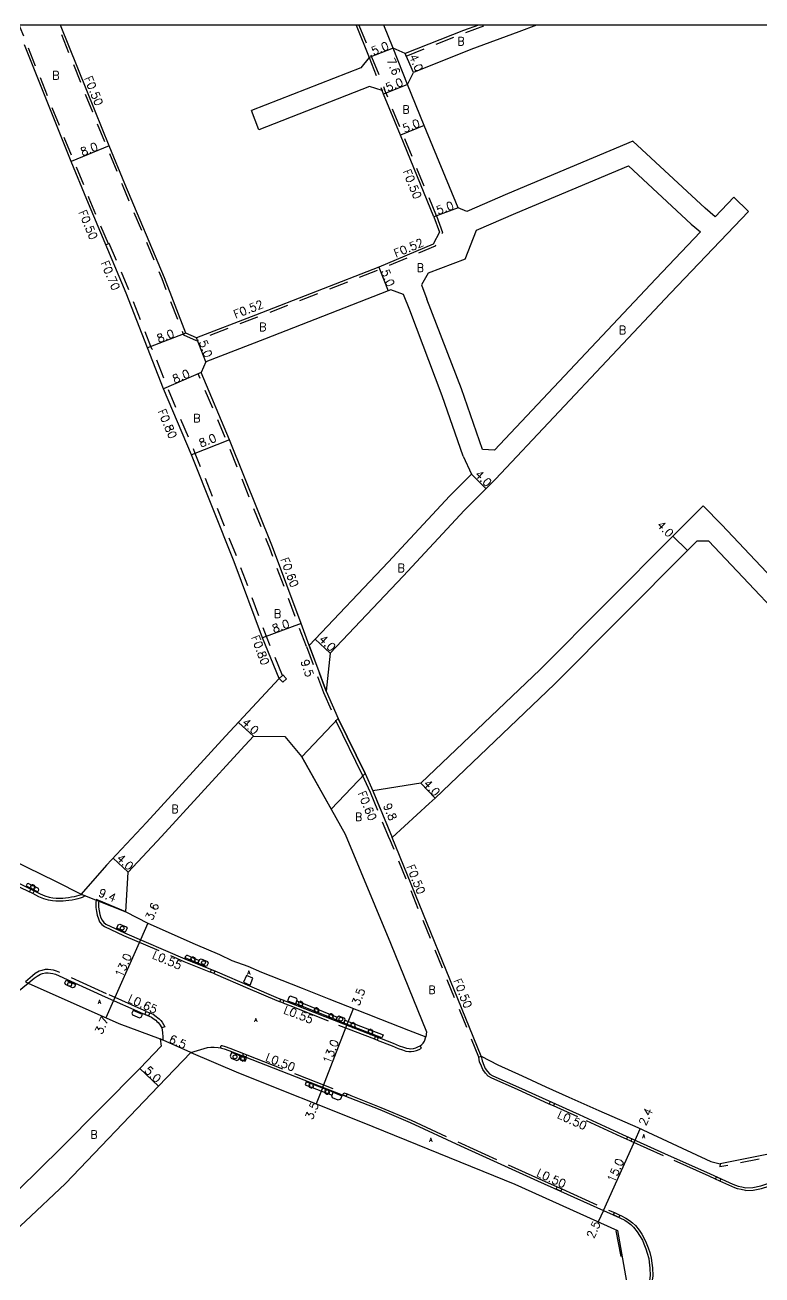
# Model space of a CAD drawing. Header units: metres. Extents: x -3200 to -2399, y -108600 to -108000.
# Drawn here: x -2662 to -2518.2, y -108243.9 to -108000 of the extents above; entities that cross this region are included whole.
import ezdxf

# ---------------------------------------------------------------- set-up
doc = ezdxf.new("R2010")
doc.units = ezdxf.units.M
doc.header["$LTSCALE"] = 2.5
doc.linetypes.add('22320', pattern=[2.5, 1.5, -1])
doc.linetypes.add('22330', pattern=[4, 3, -1])
doc.layers.get('0').update_dxf_attribs({"color": 150, "lineweight": 50})
for name, color, linetype in [('2101000', 7, 'Continuous'), ('2101001', 1, 'Continuous'), ('2213000', 3, 'Continuous'), ('2232000', 120, '22320'), ('2232001', 7, 'Continuous'), ('2233000', 120, '22330'), ('2235000', 4, 'Continuous'), ('2236000', 3, 'Continuous'), ('2236100', 3, 'Continuous'), ('2238000', 3, 'Continuous'), ('2239000', 3, 'Continuous'), ('6165200', 90, '61300'), ('9107000', 4, 'Continuous'), ('9201100', 215, 'Continuous'), ('9201500', 222, 'Continuous'), ('9202100', 82, 'Continuous'), ('9203500', 155, 'Continuous'), ('999', 7, 'Continuous')]:
    doc.layers.add(name, color=color, linetype=linetype)
doc.layers.add('9304120', color=1, linetype='Continuous', lineweight=30)
doc.styles.add('Dm_Anotation', font='txt.shx', dxfattribs={"bigfont": 'pscdm.shx'})
doc.linetypes.add('61300', pattern='A,2,-0.75,[1,dmdr.shx,S=0.15,R=0,X=0,Y=0],-0.75', length=3.5)

# ---------------------------------------------------------------- blocks, each defined once
blk = doc.blocks.new('223900')
at = {"linetype": 'Continuous'}
for centre, start, end in [((-0.57735, 0.333333), 30, 270), ((-0.57735, -0.333333), 90, 330), ((0, 0.666667), 330, 210), ((0.57735, 0.333333), 270, 150), ((0.57735, -0.333333), 210, 90), ((0, -0.666667), 150, 30)]:
    blk.add_arc(centre, 0.333333, start, end, dxfattribs=at)
blk = doc.blocks.new('223800')
at = {"color": 0, "linetype": 'Continuous'}
blk.add_circle((0, 0), 0.75, dxfattribs=at)

msp = doc.modelspace()

# ---------------------------------------------------------------- linework, layer by layer
at = {"layer": '2101000', "flags": 128}
for points in [[(-2593.01, -108047.25), (-2617.07, -108056.62), (-2628.56, -108061.06), (-2630.66, -108060.12), (-2634.83, -108049.36), (-2642.55, -108031.01), (-2645.59, -108023.58), (-2648.36, -108016.8), (-2655.08, -108000)], [(-2597.42, -108000), (-2594.87, -108006.37), (-2596.53, -108008.37), (-2617.87, -108016.71)], [(-2573.54, -108000), (-2576.46, -108001.08), (-2587.83, -108005.58), (-2590.23, -108004.51), (-2592.04, -108000)], [(-2562.21, -108000), (-2565.67, -108001.36), (-2575.03, -108004.81), (-2586.25, -108009.26)], [(-2612.44, -108127.53), (-2615.67, -108119.6), (-2621.19, -108104.76), (-2629.54, -108083.91), (-2635.01, -108071.01), (-2638.12, -108063.01), (-2642.26, -108052.35), (-2649.94, -108034.07), (-2652.99, -108026.61), (-2655.76, -108019.83), (-2662.14, -108003.9)], [(-2575.8, -108036.38), (-2577.55, -108035.7), (-2584.15, -108019.59), (-2587.43, -108011.58), (-2586.25, -108009.26)], [(-2582.25, -108037.42), (-2588.78, -108021.48), (-2592.06, -108013.47), (-2592.35, -108012.76), (-2594.83, -108012), (-2616.41, -108020.44)], [(-2523.77, -108033.63), (-2527.38, -108037.41), (-2529.33, -108035.77), (-2543.42, -108022.69), (-2567.89, -108032.96), (-2575.8, -108036.38)], [(-2576.18, -108045.71), (-2573.95, -108040.05), (-2566.29, -108036.73), (-2544.27, -108027.49), (-2532.05, -108038.84), (-2530.22, -108040.38), (-2538.96, -108049.51)], [(-2582.25, -108037.42), (-2581.15, -108040.45), (-2582.38, -108042.74), (-2593.01, -108047.25)], [(-2520.88, -108036.4), (-2536.11, -108052.31)], [(-2576.18, -108045.71), (-2583.37, -108048.46)], [(-2583.37, -108048.46), (-2584.66, -108050.71), (-2583.62, -108053.49)], [(-2570.45, -108082.98), (-2538.96, -108049.51)], [(-2590.64, -108051.69), (-2591.19, -108051.91), (-2615.3, -108061.3), (-2626.76, -108065.72)], [(-2602.49, -108122.6), (-2588.28, -108107.55), (-2576.27, -108094.69), (-2570.27, -108088.63), (-2536.11, -108052.31)], [(-2588.19, -108052.57), (-2590.64, -108051.69)], [(-2586.93, -108055.66), (-2588.19, -108052.57)], [(-2570.45, -108082.98), (-2572.75, -108082.82), (-2576.87, -108071.01), (-2583.62, -108053.49)], [(-2576.53, -108084.14), (-2580.63, -108072.4), (-2586.93, -108055.66)], [(-2626.76, -108065.72), (-2627.66, -108067.84)], [(-2606.57, -108121.1), (-2608.17, -108116.8), (-2613.73, -108101.87), (-2622.11, -108080.94), (-2627.66, -108067.84)], [(-2576.53, -108084.14), (-2574.94, -108087.66)], [(-2606.57, -108121.1), (-2591.2, -108104.81), (-2579.15, -108091.92), (-2574.94, -108087.66)], [(-2494.89, -108110.66), (-2503.35, -108119.47), (-2505.39, -108119.49), (-2526.06, -108097.53), (-2529.74, -108093.87), (-2533.73, -108097.87), (-2533.75, -108097.86), (-2535.63, -108099.74), (-2561.53, -108125.76), (-2584.79, -108147.96)], [(-2530.92, -108100.68), (-2532.79, -108102.56), (-2558.73, -108128.63), (-2582.03, -108150.86), (-2583.16, -108151.93), (-2590.43, -108158.56)], [(-2530.92, -108100.68), (-2528.66, -108100.66)], [(-2515.08, -108133.61), (-2507.37, -108125.94), (-2507.39, -108123.26), (-2507.44, -108123.2), (-2528.66, -108100.66)], [(-2407.19, -108101.7), (-2412.93, -108107.94), (-2415.74, -108111), (-2417.33, -108112.72), (-2423.1, -108119), (-2428.04, -108124.37), (-2432.16, -108128.85), (-2440.16, -108137.53), (-2442.23, -108140.06), (-2453.49, -108152.41), (-2457.11, -108156.38), (-2462.88, -108162.74), (-2483.2, -108185.32), (-2494.84, -108197.96), (-2502.93, -108206.93), (-2514.73, -108219.91), (-2526.39, -108222.24)], [(-2602.49, -108122.6), (-2603.27, -108130.01), (-2600.94, -108135.34)], [(-2612.44, -108127.53), (-2622.88, -108138.78), (-2638.34, -108155.62), (-2646.1, -108163.94), (-2651.07, -108169.61)], [(-2617.46, -108138.82), (-2619.94, -108141.49), (-2635.41, -108158.34), (-2641.92, -108165.32)], [(-2617.46, -108138.82), (-2611.32, -108138.83), (-2608.1, -108142.74)], [(-2595.68, -108146.09), (-2594.15, -108149.49)], [(-2584.79, -108147.96), (-2594.15, -108149.49)], [(-2602.31, -108153.04), (-2599.57, -108157.91)], [(-2599.57, -108157.91), (-2590.75, -108179.17), (-2583.69, -108196.52), (-2583.84, -108197.49)], [(-2573.04, -108201.22), (-2590.43, -108158.56)], [(-2642.34, -108173.08), (-2641.92, -108165.32)], [(-2635.64, -108197.89), (-2635.45, -108199.26), (-2639.6, -108203.66), (-2655, -108219.11), (-2671.59, -108235.49), (-2672.93, -108236.09)], [(-2668.41, -108239.35), (-2662.01, -108233.53), (-2654.13, -108226.12), (-2635.99, -108207.11), (-2629.7, -108200.53)], [(-2546.45, -108235.27), (-2544.49, -108246.31)]]:
    msp.add_lwpolyline(points, dxfattribs=at)
at = {"layer": '2101000'}
for points in [[(-2827.26, -108086.67), (-2816.85, -108091.25), (-2811.17, -108093.78), (-2810.35, -108094.09), (-2800.91, -108098.35), (-2789.68, -108103.39), (-2777.93, -108108.78), (-2760.81, -108116.54), (-2742.69, -108124.57), (-2727.68, -108131.74), (-2720.75, -108135.16), (-2714.32, -108138.31), (-2704.62, -108143.16), (-2698.92, -108145.91), (-2693.44, -108148.6), (-2687.22, -108151.71), (-2674.42, -108158.03), (-2668.1, -108161.1), (-2661.66, -108164.33), (-2656.09, -108167.1), (-2651.07, -108169.61)], [(-2642.34, -108173.08), (-2638.08, -108175.26), (-2628.8, -108179.39), (-2624.11, -108181.43), (-2621.7, -108182.54), (-2618.53, -108183.69), (-2615.88, -108184.82), (-2614.04, -108185.59), (-2607.96, -108187.94), (-2602.75, -108190.05), (-2595.45, -108192.93), (-2592.7, -108194), (-2587.19, -108196.14), (-2583.84, -108197.49)], [(-2664.53, -108189.5), (-2661.38, -108186.99), (-2643.71, -108194.86), (-2635.64, -108197.89)], [(-2629.7, -108200.53), (-2620.39, -108204.49), (-2596.26, -108214.15), (-2566.49, -108226.25), (-2546.45, -108235.27)], [(-2573.04, -108201.22), (-2569.77, -108202.93), (-2565.03, -108205.1), (-2560.41, -108207.21), (-2555.9, -108209.25), (-2550.11, -108211.85), (-2542.5, -108215.18), (-2534.83, -108218.73), (-2528.26, -108221.79), (-2526.39, -108222.24)]]:
    msp.add_lwpolyline(points, dxfattribs=at)
at = {"layer": '2101001', "flags": 128}
for points in [[(-2616.41, -108020.44), (-2617.87, -108016.71)], [(-2520.88, -108036.4), (-2523.77, -108033.63)], [(-2600.94, -108135.34), (-2595.68, -108146.09)], [(-2608.1, -108142.74), (-2602.31, -108153.04)]]:
    msp.add_lwpolyline(points, dxfattribs=at)
at = {"layer": '2213000'}
for points in [[(-2665.07, -108166.57), (-2659.05, -108169.57), (-2658.15, -108169.96), (-2657.32, -108170.21), (-2656.59, -108170.32), (-2655.96, -108170.4), (-2655.3, -108170.4), (-2654.64, -108170.38), (-2654.13, -108170.34), (-2653.53, -108170.27), (-2652.95, -108170.17), (-2652.36, -108170.06), (-2651.9, -108169.95), (-2651.44, -108169.83), (-2651.01, -108169.69), (-2650.95, -108169.66), (-2651.07, -108169.61)], [(-2642.34, -108173.08), (-2647.61, -108170.88), (-2647.68, -108171.43), (-2647.66, -108172.16), (-2647.55, -108172.91), (-2647.42, -108173.61), (-2647.21, -108174.24), (-2647, -108174.73), (-2646.68, -108175.17), (-2646.24, -108175.45), (-2642.6, -108177.17), (-2630.85, -108182.23), (-2624.57, -108184.8), (-2618.25, -108187.51), (-2612.62, -108189.93), (-2609.29, -108191.2), (-2599.92, -108194.95), (-2590.19, -108198.73), (-2589.05, -108199.21), (-2588.21, -108199.49), (-2587.59, -108199.71), (-2587.11, -108199.76), (-2586.73, -108199.79), (-2586.26, -108199.73), (-2585.81, -108199.63), (-2585.36, -108199.44), (-2584.96, -108199.24), (-2584.63, -108198.98), (-2584.35, -108198.72), (-2584.06, -108198.34), (-2583.84, -108197.49)], [(-2661.38, -108186.99), (-2660.23, -108186.05), (-2659.66, -108185.63), (-2658.99, -108185.25), (-2658.6, -108185.13), (-2658.03, -108184.98), (-2657.53, -108184.97), (-2657.05, -108185.03), (-2656.58, -108185.1), (-2656.1, -108185.24), (-2646.42, -108189.65), (-2639.01, -108192.93), (-2637.37, -108193.64), (-2636.81, -108194.02), (-2636.53, -108194.23), (-2636.29, -108194.45), (-2636.03, -108194.7), (-2635.81, -108194.99), (-2635.34, -108195.74), (-2635.28, -108196.16), (-2635.22, -108196.62), (-2635.19, -108196.94), (-2635.17, -108197.23), (-2635.15, -108197.64), (-2635.13, -108197.93), (-2635.13, -108198.12), (-2635.64, -108197.89)], [(-2629.7, -108200.53), (-2626.45, -108199.58), (-2625.8, -108199.51), (-2625.1, -108199.49), (-2624.37, -108199.54), (-2623.88, -108199.62), (-2623.72, -108199.65), (-2623.14, -108199.82), (-2622.23, -108200.12), (-2609.11, -108205.27), (-2598.66, -108209.35), (-2592.82, -108211.68), (-2586.87, -108214.21), (-2577.08, -108218.74), (-2562.03, -108225.55), (-2546, -108232.78), (-2545.03, -108233.27), (-2544.36, -108233.69), (-2543.82, -108234.12), (-2543.31, -108234.6), (-2542.6, -108235.51), (-2542.13, -108236.25), (-2541.58, -108237.17), (-2541.27, -108237.86), (-2540.91, -108238.83), (-2540.62, -108239.72), (-2540.35, -108240.74), (-2540.24, -108241.47)], [(-2573.04, -108201.22), (-2572.84, -108202.17), (-2572.52, -108203), (-2572.26, -108203.62), (-2571.8, -108204.26), (-2571.34, -108204.74), (-2570.76, -108205.08), (-2565.76, -108207.31), (-2553.94, -108212.65), (-2545.49, -108216.52), (-2537.26, -108220.23), (-2528.34, -108224.22), (-2523.95, -108226.22), (-2523.39, -108226.43), (-2522.88, -108226.62), (-2522.2, -108226.74), (-2521.37, -108226.96)]]:
    msp.add_lwpolyline(points, dxfattribs=at)
at = {"layer": '2232000', "flags": 128}
for points in [[(-2645.76, -108042.72), (-2649.48, -108033.88), (-2652.53, -108026.42), (-2655.3, -108019.64), (-2662.97, -108000.49), (-2663.16, -108000)], [(-2581.78, -108037.23), (-2580.6, -108040.49), (-2582.03, -108043.16), (-2592.82, -108047.73), (-2616.88, -108057.1), (-2628.58, -108061.62), (-2631.04, -108060.51), (-2635.29, -108049.55), (-2643.01, -108031.2), (-2646.05, -108023.77), (-2648.82, -108016.99), (-2655.62, -108000)], [(-2596.89, -108000), (-2594.4, -108006.19)], [(-2587.64, -108006.05), (-2576.28, -108001.54), (-2572.1, -108000)], [(-2587.64, -108006.05), (-2587.83, -108005.58)], [(-2594.87, -108006.37), (-2592.35, -108012.76)], [(-2594.4, -108006.19), (-2591.88, -108012.58)], [(-2581.78, -108037.23), (-2588.31, -108021.29), (-2591.88, -108012.58)], [(-2645.58, -108042.64), (-2646.22, -108042.91)], [(-2637.23, -108063.35), (-2637.46, -108062.76), (-2641.61, -108052.08), (-2645.58, -108042.64)], [(-2637.14, -108063.32), (-2637.23, -108063.35)], [(-2611.81, -108126.94), (-2614.92, -108119.31), (-2620.44, -108104.47), (-2628.8, -108083.61), (-2634.27, -108070.71), (-2637.14, -108063.32)], [(-2627.66, -108067.84), (-2628.22, -108068.07)], [(-2607.14, -108121.31), (-2608.74, -108117.01), (-2614.29, -108102.09), (-2622.67, -108081.17), (-2628.22, -108068.07)], [(-2607.14, -108121.31), (-2603.82, -108130.24)], [(-2603.27, -108130.01), (-2606.57, -108121.1)], [(-2603.82, -108130.24), (-2601.48, -108135.59)], [(-2601.48, -108135.59), (-2601.38, -108135.8)], [(-2441.79, -108140.47), (-2453.05, -108152.81), (-2456.66, -108156.79), (-2462.44, -108163.14), (-2482.76, -108185.72), (-2494.4, -108198.37), (-2502.49, -108207.34), (-2514.42, -108220.46), (-2526.46, -108222.86)], [(-2596.22, -108146.35), (-2594.7, -108149.74)], [(-2594.7, -108149.74), (-2590.99, -108158.79)], [(-2594.15, -108149.49), (-2590.43, -108158.56)], [(-2590.9, -108158.75), (-2590.99, -108158.79)], [(-2573.5, -108201.41), (-2590.9, -108158.75)], [(-2526.39, -108222.24), (-2526.46, -108222.86)]]:
    msp.add_lwpolyline(points, dxfattribs=at)
at = {"layer": '2232001', "flags": 128}
msp.add_lwpolyline([(-2601.38, -108135.8), (-2596.22, -108146.35)], dxfattribs=at)
at = {"layer": '2233000'}
for points in [[(-2695.81, -108151.99), (-2688.32, -108155.69), (-2686.81, -108156.47), (-2670.97, -108164.37), (-2668.59, -108165.52), (-2665.33, -108167.13), (-2661.16, -108169.2)], [(-2650.95, -108169.66), (-2650.26, -108169.93), (-2650.86, -108170.29), (-2651.27, -108170.41), (-2651.75, -108170.54), (-2652.23, -108170.66), (-2652.84, -108170.78), (-2653.45, -108170.87), (-2654.07, -108170.95), (-2654.61, -108170.99), (-2655.28, -108171.02), (-2656, -108171.01), (-2656.67, -108170.93), (-2657.46, -108170.81), (-2658.35, -108170.54), (-2659.3, -108170.13), (-2660.53, -108169.52)], [(-2647.61, -108170.88), (-2648.13, -108170.68), (-2648.23, -108171.41), (-2648.2, -108172.21), (-2648.09, -108173), (-2647.95, -108173.74), (-2647.72, -108174.43), (-2647.48, -108175), (-2647.06, -108175.57), (-2646.5, -108175.93), (-2642.83, -108177.67), (-2631.03, -108182.74), (-2625.86, -108184.86)], [(-2638.36, -108192.51), (-2638.76, -108192.33), (-2646.15, -108189.06), (-2655.88, -108184.64), (-2656.44, -108184.47), (-2656.96, -108184.39), (-2657.51, -108184.32), (-2658.12, -108184.34), (-2658.77, -108184.5), (-2659.28, -108184.66), (-2660.02, -108185.14), (-2660.55, -108185.58), (-2661.91, -108186.71), (-2661.38, -108186.99)], [(-2612.3, -108190.63), (-2612.82, -108190.43), (-2618.46, -108188.01), (-2624.78, -108185.3), (-2625.2, -108185.13)], [(-2611.75, -108190.84), (-2609.84, -108191.56), (-2600.85, -108195.17), (-2593.83, -108197.9)], [(-2637.68, -108192.8), (-2637.05, -108193.07), (-2636.43, -108193.49), (-2636.11, -108193.73), (-2635.84, -108193.98), (-2635.54, -108194.27), (-2635.28, -108194.62), (-2634.72, -108195.49), (-2635.34, -108195.74)], [(-2593.31, -108198.1), (-2590.39, -108199.23), (-2589.24, -108199.72), (-2588.39, -108200.01), (-2587.71, -108200.24), (-2587.16, -108200.31), (-2586.71, -108200.33), (-2586.16, -108200.26), (-2585.67, -108200.16), (-2585.14, -108199.94), (-2584.66, -108199.7), (-2584.96, -108199.24)], [(-2623.88, -108199.62), (-2623.76, -108199.15), (-2623.6, -108199.18), (-2623, -108199.35), (-2622.06, -108199.66), (-2619.38, -108200.72)], [(-2618.78, -108200.95), (-2608.93, -108204.82), (-2599.84, -108208.37)], [(-2559.75, -108210.58), (-2565.97, -108207.76), (-2570.98, -108205.54), (-2571.65, -108205.13), (-2572.19, -108204.58), (-2572.7, -108203.87), (-2572.98, -108203.19), (-2573.33, -108202.32), (-2573.5, -108201.41), (-2573.04, -108201.22)], [(-2599.19, -108208.62), (-2598.48, -108208.9), (-2592.63, -108211.23), (-2586.68, -108213.76), (-2576.88, -108218.3), (-2561.83, -108225.11), (-2558.21, -108226.74)], [(-2544.65, -108217.45), (-2545.7, -108216.98), (-2554.15, -108213.1), (-2558.92, -108210.95)], [(-2527.32, -108225.25), (-2528.55, -108224.68), (-2537.46, -108220.69), (-2543.85, -108217.81)], [(-2557.3, -108227.15), (-2547.05, -108231.78)], [(-2521.47, -108227.46), (-2522.28, -108227.24), (-2523.01, -108227.11), (-2523.54, -108226.91), (-2524.15, -108226.69), (-2526.49, -108225.63)], [(-2521.47, -108227.46), (-2519.96, -108227.39), (-2518.34, -108227.04), (-2516.92, -108226.58)], [(-2545.99, -108232.25), (-2545.79, -108232.34), (-2544.79, -108232.85), (-2544.08, -108233.29), (-2543.5, -108233.75), (-2542.95, -108234.27), (-2542.21, -108235.23), (-2541.71, -108236), (-2541.15, -108236.95), (-2540.82, -108237.68), (-2540.45, -108238.67), (-2540.15, -108239.58), (-2539.87, -108240.64), (-2539.71, -108241.65)], [(-2539.71, -108241.65), (-2539.62, -108242.56), (-2539.54, -108244.08), (-2539.8, -108245.71), (-2540.04, -108246.31)]]:
    msp.add_lwpolyline(points, dxfattribs=at)
at = {"layer": '2235000', "flags": 128}
msp.add_lwpolyline([(-2611.71, -108126.85), (-2611.02, -108127.57), (-2611.75, -108128.26), (-2612.44, -108127.53), (-2611.81, -108126.94)], close=True, dxfattribs=at)
at = {"layer": '2235000'}
for points in [[(-2660.53, -108169.52), (-2661.16, -108169.2), (-2660.89, -108168.65), (-2660.26, -108168.97)], [(-2624.99, -108184.63), (-2625.2, -108185.13), (-2625.86, -108184.86), (-2625.65, -108184.36)], [(-2618.12, -108187.37), (-2617.55, -108186.05), (-2618.83, -108185.5), (-2619.39, -108186.82)], [(-2611.56, -108190.33), (-2611.75, -108190.84), (-2612.3, -108190.63), (-2612.11, -108190.12)], [(-2638.62, -108193.1), (-2638.36, -108192.51), (-2637.68, -108192.8), (-2637.94, -108193.39)], [(-2593.11, -108197.59), (-2593.31, -108198.1), (-2593.83, -108197.9), (-2593.63, -108197.39)], [(-2619.56, -108201.17), (-2619.38, -108200.72), (-2618.78, -108200.95), (-2618.96, -108201.4)], [(-2600.02, -108208.82), (-2599.84, -108208.37), (-2599.19, -108208.62), (-2599.37, -108209.07)], [(-2558.92, -108210.95), (-2559.75, -108210.58), (-2559.54, -108210.12), (-2558.71, -108210.49)], [(-2544.44, -108216.99), (-2543.64, -108217.35), (-2543.85, -108217.81), (-2544.65, -108217.45)], [(-2526.28, -108225.16), (-2526.49, -108225.63), (-2527.32, -108225.25), (-2527.11, -108224.79)], [(-2558.41, -108227.18), (-2558.21, -108226.74), (-2557.3, -108227.15), (-2557.5, -108227.59)], [(-2547.25, -108232.22), (-2547.05, -108231.78), (-2545.99, -108232.25), (-2546.19, -108232.7)]]:
    msp.add_lwpolyline(points, close=True, dxfattribs=at)
at = {"layer": '2236000'}
for points in [[(-2644.11, -108176.26), (-2643.82, -108175.61), (-2643.52, -108175.47), (-2642.28, -108175.98), (-2642.11, -108176.28), (-2642.46, -108177.04), (-2642.53, -108177.01), (-2644.11, -108176.26)], [(-2627.99, -108182.39), (-2627.63, -108182.27), (-2626.42, -108182.77), (-2626.31, -108183.08), (-2626.61, -108183.77), (-2628.29, -108183.08)], [(-2652.17, -108187.28), (-2652.4, -108187.77), (-2652.74, -108187.89), (-2654.12, -108187.28), (-2654.24, -108186.94), (-2654.01, -108186.44)], [(-2608.91, -108190.22), (-2609.02, -108189.97), (-2610.22, -108189.52), (-2610.47, -108189.63), (-2610.79, -108190.43), (-2609.22, -108191.03)], [(-2639.34, -108193.66), (-2639.09, -108193.13), (-2640.92, -108192.33), (-2641.16, -108192.86), (-2641.03, -108193.19), (-2639.67, -108193.79)], [(-2600.82, -108193.37), (-2599.67, -108193.81), (-2599.63, -108194.19), (-2599.85, -108194.78), (-2601.34, -108194.18), (-2601.11, -108193.6)], [(-2621.72, -108200.54), (-2621.98, -108201.23), (-2621.82, -108201.66), (-2620.69, -108202.1), (-2620.29, -108201.9), (-2620.02, -108201.2)], [(-2600.22, -108208.96), (-2600.49, -108209.65), (-2600.9, -108209.85), (-2602.05, -108209.4), (-2602.17, -108209), (-2601.9, -108208.3)]]:
    msp.add_lwpolyline(points, close=True, dxfattribs=at)
at = {"layer": '2236100'}
for points in [[(-2661.4, -108167.53), (-2661.61, -108167.61), (-2661.8, -108167.99), (-2659.53, -108169.15), (-2659.34, -108168.76), (-2659.39, -108168.55)], [(-2630.62, -108181.67), (-2630.6, -108181.65), (-2630.52, -108181.58), (-2630.45, -108181.55), (-2630.4, -108181.54), (-2628.06, -108182.54), (-2628.29, -108183.08), (-2630.78, -108182.06)], [(-2601.11, -108193.6), (-2601.34, -108194.18), (-2609.22, -108191.03), (-2608.99, -108190.44)], [(-2599.63, -108194.19), (-2592.16, -108197.09), (-2592.39, -108197.68), (-2599.85, -108194.78), (-2599.63, -108194.19)], [(-2620.24, -108201.78), (-2619.07, -108202.24), (-2618.84, -108201.67), (-2620.02, -108201.2)], [(-2601.9, -108208.3), (-2607.17, -108206.25), (-2607.4, -108206.82), (-2602.12, -108208.88)]]:
    msp.add_lwpolyline(points, close=True, dxfattribs=at)
at = {"layer": '6165200'}
msp.add_lwpolyline([(-2546.76, -108235.32), (-2545.81, -108240.36)], dxfattribs=at)
at = {"layer": '9107000'}
for points in [[(-2665.07, -108166.57), (-2659.05, -108169.57), (-2658.15, -108169.96), (-2657.32, -108170.21), (-2656.59, -108170.32), (-2655.96, -108170.4), (-2655.3, -108170.4), (-2654.64, -108170.38), (-2654.13, -108170.34), (-2653.53, -108170.27), (-2652.95, -108170.17), (-2652.36, -108170.06), (-2651.9, -108169.95), (-2651.44, -108169.83), (-2651.01, -108169.69), (-2650.95, -108169.66), (-2651.07, -108169.61)], [(-2642.34, -108173.08), (-2647.61, -108170.88), (-2647.68, -108171.43), (-2647.66, -108172.16), (-2647.55, -108172.91), (-2647.42, -108173.61), (-2647.21, -108174.24), (-2647, -108174.73), (-2646.68, -108175.17), (-2646.24, -108175.45), (-2642.6, -108177.17), (-2630.85, -108182.23), (-2624.57, -108184.8), (-2618.25, -108187.51), (-2612.62, -108189.93), (-2609.29, -108191.2), (-2599.92, -108194.95), (-2590.19, -108198.73), (-2589.05, -108199.21), (-2588.21, -108199.49), (-2587.59, -108199.71), (-2587.11, -108199.76), (-2586.73, -108199.79), (-2586.26, -108199.73), (-2585.81, -108199.63), (-2585.36, -108199.44), (-2584.96, -108199.24), (-2584.63, -108198.98), (-2584.35, -108198.72), (-2584.06, -108198.34), (-2583.84, -108197.49)], [(-2661.38, -108186.99), (-2660.23, -108186.05), (-2659.66, -108185.63), (-2658.99, -108185.25), (-2658.6, -108185.13), (-2658.03, -108184.98), (-2657.53, -108184.97), (-2657.05, -108185.03), (-2656.58, -108185.1), (-2656.1, -108185.24), (-2646.42, -108189.65), (-2639.01, -108192.93), (-2637.37, -108193.64), (-2636.81, -108194.02), (-2636.53, -108194.23), (-2636.29, -108194.45), (-2636.03, -108194.7), (-2635.81, -108194.99), (-2635.34, -108195.74), (-2635.28, -108196.16), (-2635.22, -108196.62), (-2635.19, -108196.94), (-2635.17, -108197.23), (-2635.15, -108197.64), (-2635.13, -108197.93), (-2635.13, -108198.12), (-2635.64, -108197.89)], [(-2629.7, -108200.53), (-2626.45, -108199.58), (-2625.8, -108199.51), (-2625.1, -108199.49), (-2624.37, -108199.54), (-2623.88, -108199.62), (-2623.72, -108199.65), (-2623.14, -108199.82), (-2622.23, -108200.12), (-2609.11, -108205.27), (-2598.66, -108209.35), (-2592.82, -108211.68), (-2586.87, -108214.21), (-2577.08, -108218.74), (-2562.03, -108225.55), (-2546, -108232.78), (-2545.03, -108233.27), (-2544.36, -108233.69), (-2543.82, -108234.12), (-2543.31, -108234.6), (-2542.6, -108235.51), (-2542.13, -108236.25), (-2541.58, -108237.17), (-2541.27, -108237.86), (-2540.91, -108238.83), (-2540.62, -108239.72), (-2540.35, -108240.74), (-2540.24, -108241.47)], [(-2573.04, -108201.22), (-2572.84, -108202.17), (-2572.52, -108203), (-2572.26, -108203.62), (-2571.8, -108204.26), (-2571.34, -108204.74), (-2570.76, -108205.08), (-2565.76, -108207.31), (-2553.94, -108212.65), (-2545.49, -108216.52), (-2537.26, -108220.23), (-2528.34, -108224.22), (-2523.95, -108226.22), (-2523.39, -108226.43), (-2522.88, -108226.62), (-2522.2, -108226.74), (-2521.37, -108226.96)], [(-2521.37, -108226.96), (-2520.02, -108226.89), (-2518.47, -108226.56), (-2517.12, -108226.12), (-2515.57, -108225.26), (-2514.28, -108224.18), (-2511.96, -108222.12), (-2508.87, -108218.71)], [(-2540.24, -108241.47), (-2540.12, -108242.62), (-2540.04, -108244.06), (-2540.28, -108245.57), (-2540.58, -108246.31)]]:
    msp.add_lwpolyline(points, dxfattribs=at)
at = {"layer": '9201100', "flags": 128}
for points in [[(-2590.23, -108004.51), (-2594.87, -108006.37)], [(-2587.43, -108011.58), (-2590.23, -108004.51)], [(-2586.25, -108009.26), (-2587.83, -108005.58)], [(-2587.43, -108011.58), (-2592.06, -108013.47)], [(-2584.15, -108019.59), (-2588.78, -108021.48)], [(-2645.59, -108023.58), (-2652.99, -108026.61)], [(-2577.55, -108035.7), (-2582.25, -108037.42)], [(-2593.01, -108047.25), (-2591.19, -108051.91)], [(-2630.66, -108060.12), (-2638.12, -108063.01)], [(-2626.76, -108065.72), (-2628.56, -108061.06)], [(-2627.66, -108067.84), (-2635.01, -108071.01)], [(-2622.11, -108080.94), (-2629.54, -108083.91)], [(-2574.94, -108087.66), (-2572.1, -108090.48)], [(-2535.63, -108099.74), (-2532.79, -108102.56)], [(-2608.17, -108116.8), (-2615.67, -108119.6)], [(-2602.49, -108122.6), (-2605.4, -108119.86)], [(-2606.57, -108121.1), (-2603.27, -108130.01)], [(-2617.46, -108138.82), (-2620.39, -108136.1)], [(-2594.15, -108149.49), (-2590.43, -108158.56)], [(-2584.79, -108147.96), (-2582.03, -108150.86)], [(-2641.92, -108165.32), (-2644.85, -108162.59)], [(-2651.07, -108169.61), (-2642.34, -108173.08)], [(-2638.08, -108175.26), (-2639.48, -108178.52)], [(-2639.48, -108178.52), (-2644.74, -108190.39)], [(-2644.74, -108190.39), (-2646.23, -108193.74)], [(-2599.25, -108195.21), (-2597.96, -108191.94)], [(-2603.95, -108207.29), (-2599.25, -108195.21)], [(-2629.7, -108200.53), (-2635.64, -108197.89)], [(-2639.6, -108203.66), (-2635.99, -108207.11)], [(-2603.95, -108207.29), (-2605.25, -108210.55)], [(-2543.01, -108217.63), (-2541.99, -108215.42)], [(-2549.19, -108231.35), (-2543.01, -108217.63)], [(-2549.19, -108231.35), (-2550.2, -108233.59)]]:
    msp.add_lwpolyline(points, dxfattribs=at)
at = {"layer": '9304120', "flags": 128}
msp.add_lwpolyline([(-2600.94, -108135.34), (-2608.05, -108142.82), (-2602.31, -108153.04), (-2595.68, -108146.09)], close=True, dxfattribs=at)
at = {"layer": '999'}
msp.add_lwpolyline([(-3200, -108600), (-2400, -108600), (-2400, -108000), (-3200, -108000)], close=True, dxfattribs=at)

# ---------------------------------------------------------------- block references
at = {"layer": '2238000', "xscale": 0.5, "yscale": 0.5, "zscale": 0.5}
for p in [(-2643.08, -108176.25, 3.27), (-2627.2, -108182.98, 3.11), (-2653.31, -108187.22, 3.24), (-2600.42, -108194.03, 2.91), (-2621.06, -108201.37, 2.96)]:
    msp.add_blockref('223800', p, dxfattribs=at)
at = {"layer": '2239000', "xscale": 0.5, "yscale": 0.5, "zscale": 0.5}
for p in [(-2660.52, -108168.29, 3.29), (-2629.26, -108182.38, 3.15), (-2608.27, -108191.04, 2.88), (-2605.16, -108192.3, 2.9), (-2602.32, -108193.46, 2.91), (-2598.02, -108195.17, 2.95), (-2594.63, -108196.5, 2.97), (-2619.57, -108201.72, 2.98), (-2606.17, -108206.97, 2.95), (-2603.08, -108208.18, 2.98)]:
    msp.add_blockref('223900', p, dxfattribs=at)

# ---------------------------------------------------------------- texts
at = {"layer": '9201500', "style": 'Dm_Anotation'}
for s, rotation, p in [('5.0', 21.8706, (-2594.07, -108005.95)), ('7.6', 291.5962, (-2591.49, -108006.78)), ('4.0', 293.142, (-2587.11, -108006.11)), ('5.0', 22.2675, (-2591.26, -108013.04)), ('5.0', 22.2753, (-2587.98, -108021.05)), ('8.0', 22.2373, (-2650.81, -108025.61)), ('5.0', 20.0985, (-2581.44, -108037.02)), ('5.0', 291.2678, (-2592.59, -108048.05)), ('8.0', 21.2214, (-2635.92, -108062.05)), ('5.0', 291.1132, (-2628.14, -108061.86)), ('8.0', 23.3843, (-2632.84, -108069.97)), ('8.0', 21.8304, (-2627.7, -108082.46)), ('4.0', 315.2947, (-2574.38, -108087.86)), ('4.0', 315.1314, (-2538.89, -108097.71)), ('8.0', 20.461, (-2613.46, -108118.66)), ('4.0', 316.6565, (-2604.84, -108120.04)), ('9.5', 289.7661, (-2608.29, -108124.18)), ('4.0', 317.1163, (-2619.83, -108136.28)), ('4.0', 313.6616, (-2584.44, -108148.18)), ('9.8', 292.2827, (-2592.19, -108152.28)), ('4.0', 316.9818, (-2644.28, -108162.77)), ('9.4', 338.3195, (-2647.84, -108169.95)), ('3.6', 66.724, (-2637.17, -108174.88)), ('13.0', 66.1261, (-2643.07, -108186.02)), ('3.5', 68.4878, (-2596.86, -108191.54)), ('3.7', 65.9737, (-2647.02, -108197.1)), ('6.5', 336.0659, (-2634.1, -108198.47)), ('13.0', 68.7533, (-2602.49, -108202.85)), ('5.0', 316.3299, (-2638.88, -108204.21)), ('3.5', 68.1969, (-2605.94, -108213.78)), ('2.4', 65.1733, (-2540.94, -108214.95)), ('15.0', 65.7498, (-2547.08, -108226.04)), ('2.5', 65.7689, (-2551.09, -108236.98))]:
    msp.add_text(s, height=1.6, rotation=rotation, dxfattribs=at).set_placement(p)
at = {"layer": '9202100', "style": 'Dm_Anotation'}
for s, height, p in [('B', 1.6, (-2577.69, -108003.97)), ('B', 1.6, (-2656.72, -108010.64)), ('B', 1.6, (-2588.42, -108017.3)), ('B', 1.6, (-2585.62, -108048.17)), ('B', 1.6, (-2616.37, -108059.72)), ('B', 1.6, (-2546.16, -108060.34)), ('B', 1.6, (-2629.21, -108077.54)), ('B', 1.6, (-2589.37, -108106.76)), ('B', 1.6, (-2613.48, -108115.69)), ('B', 1.6, (-2633.48, -108153.79)), ('B', 1.6, (-2597.66, -108155.34)), ('A', 0.75, (-2618.65, -108185.28, 3.04)), ('B', 1.6, (-2583.35, -108189.1)), ('A', 0.75, (-2647.77, -108191.02, 3.26)), ('A', 0.75, (-2617.27, -108194.56, 3.04)), ('B', 1.6, (-2649.29, -108217.34)), ('A', 0.75, (-2583.12, -108217.95, 3.14)), ('A', 0.75, (-2541.62, -108217.23, 2.71))]:
    msp.add_text(s, height=height, dxfattribs=at).set_placement(p)
at = {"layer": '9203500', "style": 'Dm_Anotation'}
for s, rotation, p in [('F0.50', 292.3873, (-2650.51, -108010.37)), ('F0.50', 292.2794, (-2588.36, -108028.55)), ('F0.50', 292.8077, (-2651.61, -108036.52)), ('F0.52', 22.9913, (-2589.65, -108045.4)), ('F0.70', 292.8077, (-2647.27, -108046.41)), ('F0.52', 21.1133, (-2620.98, -108057.29)), ('F0.80', 292.9626, (-2636.16, -108075.36)), ('F0.60', 290.4125, (-2612.2, -108104.26)), ('F0.80', 290.4104, (-2617.92, -108119.45)), ('F0.60', 292.2828, (-2597.14, -108149.9)), ('F0.50', 292.1814, (-2587.65, -108164.23)), ('L0.55', 336.724, (-2637.34, -108182.05)), ('F0.50', 292.1814, (-2578.5, -108186.47)), ('L0.65', 336.1261, (-2642.11, -108190.58)), ('L0.55', 339.1457, (-2611.73, -108192.82)), ('L0.50', 338.5593, (-2615.26, -108202.07)), ('L0.50', 335.6909, (-2558.33, -108213.24)), ('L0.50', 335.6655, (-2562.39, -108224.58))]:
    msp.add_text(s, height=1.6, rotation=rotation, dxfattribs=at).set_placement(p)

doc.saveas('drawing.dxf')
